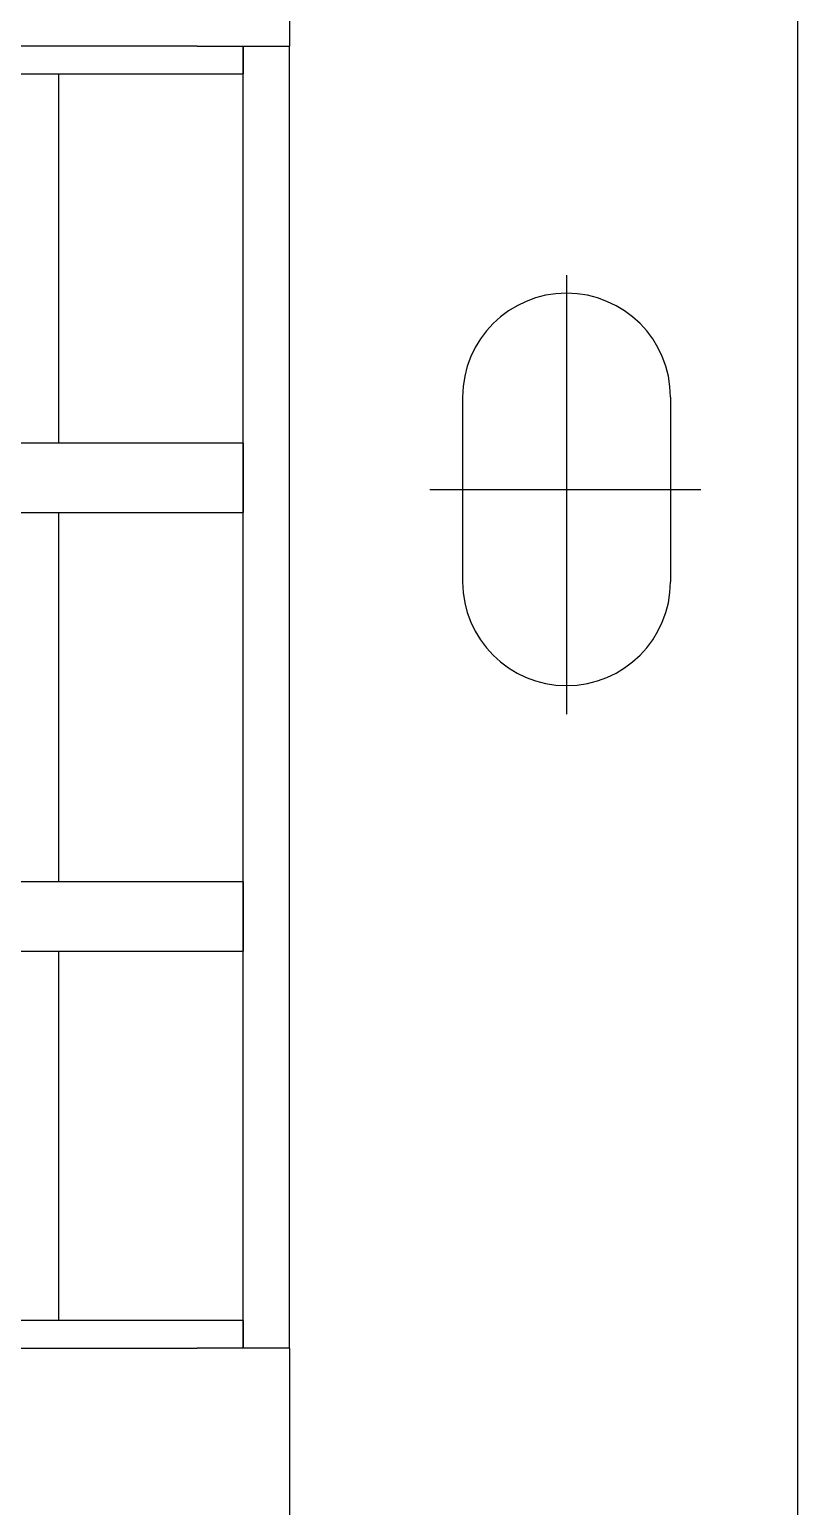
# Model space of a CAD drawing. Header units: millimetres. Extents: x 30232679 to 30326002, y -948068 to -920528.
# Drawn here: x 30316685 to 30316980, y -924854 to -924286 of the extents above; entities that cross this region are included whole.
import ezdxf

# ---------------------------------------------------------------- set-up
doc = ezdxf.new("R2010")
doc.units = ezdxf.units.MM
doc.header["$LTSCALE"] = 600
doc.header["$MEASUREMENT"] = 0
doc.layers.add('PARKING', color=7, linetype='CONTINUOUS')

msp = doc.modelspace()

# ---------------------------------------------------------------- linework, layer by layer
at = {"layer": 'PARKING', "linetype": 'Continuous'}
for p, q in [((30316785.23, -923992.85, 14196.36), (30316785.23, -924292.69, 14196.36)), ((30316980.39, -924099.3, 14196.36), (30316980.39, -926246.06, 14196.36)), ((30316749.75, -924292.69, 14196.36), (30316517.33, -924292.69, 14196.36)), ((30316749.75, -924292.69, 14196.36), (30316785.23, -924292.69, 14196.36)), ((30316767.49, -924793, 14196.36), (30316767.49, -924292.69, 14196.36)), ((30316767.49, -924292.69, 14196.36), (30316767.49, -924303.33, 14196.36)), ((30316785.23, -924793, 14196.36), (30316785.23, -924292.69, 14196.36)), ((30316517.33, -924303.33, 14196.36), (30316732.01, -924303.33, 14196.36)), ((30316696.52, -924303.33, 14196.36), (30316696.52, -924445.27, 14196.36)), ((30316732.01, -924303.33, 14196.36), (30316767.49, -924303.33, 14196.36)), ((30316767.49, -924445.27, 14196.36), (30316767.49, -924303.33, 14196.36)), ((30316891.68, -924380.69, 14196.36), (30316891.68, -924549.43, 14196.36)), ((30316851.76, -924427.52, 14196.36), (30316851.76, -924498.49, 14196.36)), ((30316931.6, -924427.52, 14196.36), (30316931.6, -924498.49, 14196.36)), ((30316732.01, -924445.27, 14196.36), (30316517.33, -924445.27, 14196.36)), ((30316767.49, -924445.27, 14196.36), (30316732.01, -924445.27, 14196.36)), ((30316767.49, -924445.27, 14196.36), (30316767.49, -924471.88, 14196.36)), ((30316839.2, -924463.01, 14196.36), (30316943.22, -924463.01, 14196.36)), ((30316517.33, -924471.88, 14196.36), (30316732.01, -924471.88, 14196.36)), ((30316696.52, -924471.88, 14196.36), (30316696.52, -924613.81, 14196.36)), ((30316732.01, -924471.88, 14196.36), (30316767.49, -924471.88, 14196.36)), ((30316767.49, -924613.81, 14196.36), (30316767.49, -924471.88, 14196.36)), ((30316732.01, -924613.81, 14196.36), (30316517.33, -924613.81, 14196.36)), ((30316767.49, -924613.81, 14196.36), (30316732.01, -924613.81, 14196.36)), ((30316767.49, -924613.81, 14196.36), (30316767.49, -924640.43, 14196.36)), ((30316517.33, -924640.43, 14196.36), (30316732.01, -924640.43, 14196.36)), ((30316696.52, -924640.43, 14196.36), (30316696.52, -924782.36, 14196.36)), ((30316732.01, -924640.43, 14196.36), (30316767.49, -924640.43, 14196.36)), ((30316767.49, -924782.36, 14196.36), (30316767.49, -924640.43, 14196.36)), ((30316732.01, -924782.36, 14196.36), (30316517.33, -924782.36, 14196.36)), ((30316767.49, -924782.36, 14196.36), (30316732.01, -924782.36, 14196.36)), ((30316767.49, -924782.36, 14196.36), (30316767.49, -924793, 14196.36)), ((30316517.33, -924793, 14196.36), (30316749.75, -924793, 14196.36)), ((30316785.23, -924793, 14196.36), (30316749.75, -924793, 14196.36)), ((30316785.23, -924793, 14196.36), (30316785.23, -924966.87, 14196.36))]:
    msp.add_line(p, q, dxfattribs=at)
for centre, start, end in [((30316891.68, -924427.52, 14196.36), 0, 180), ((30316891.68, -924498.49, 14196.36), 180, 0)]:
    msp.add_arc(centre, 39.92, start, end, dxfattribs=at)

doc.saveas('drawing.dxf')
